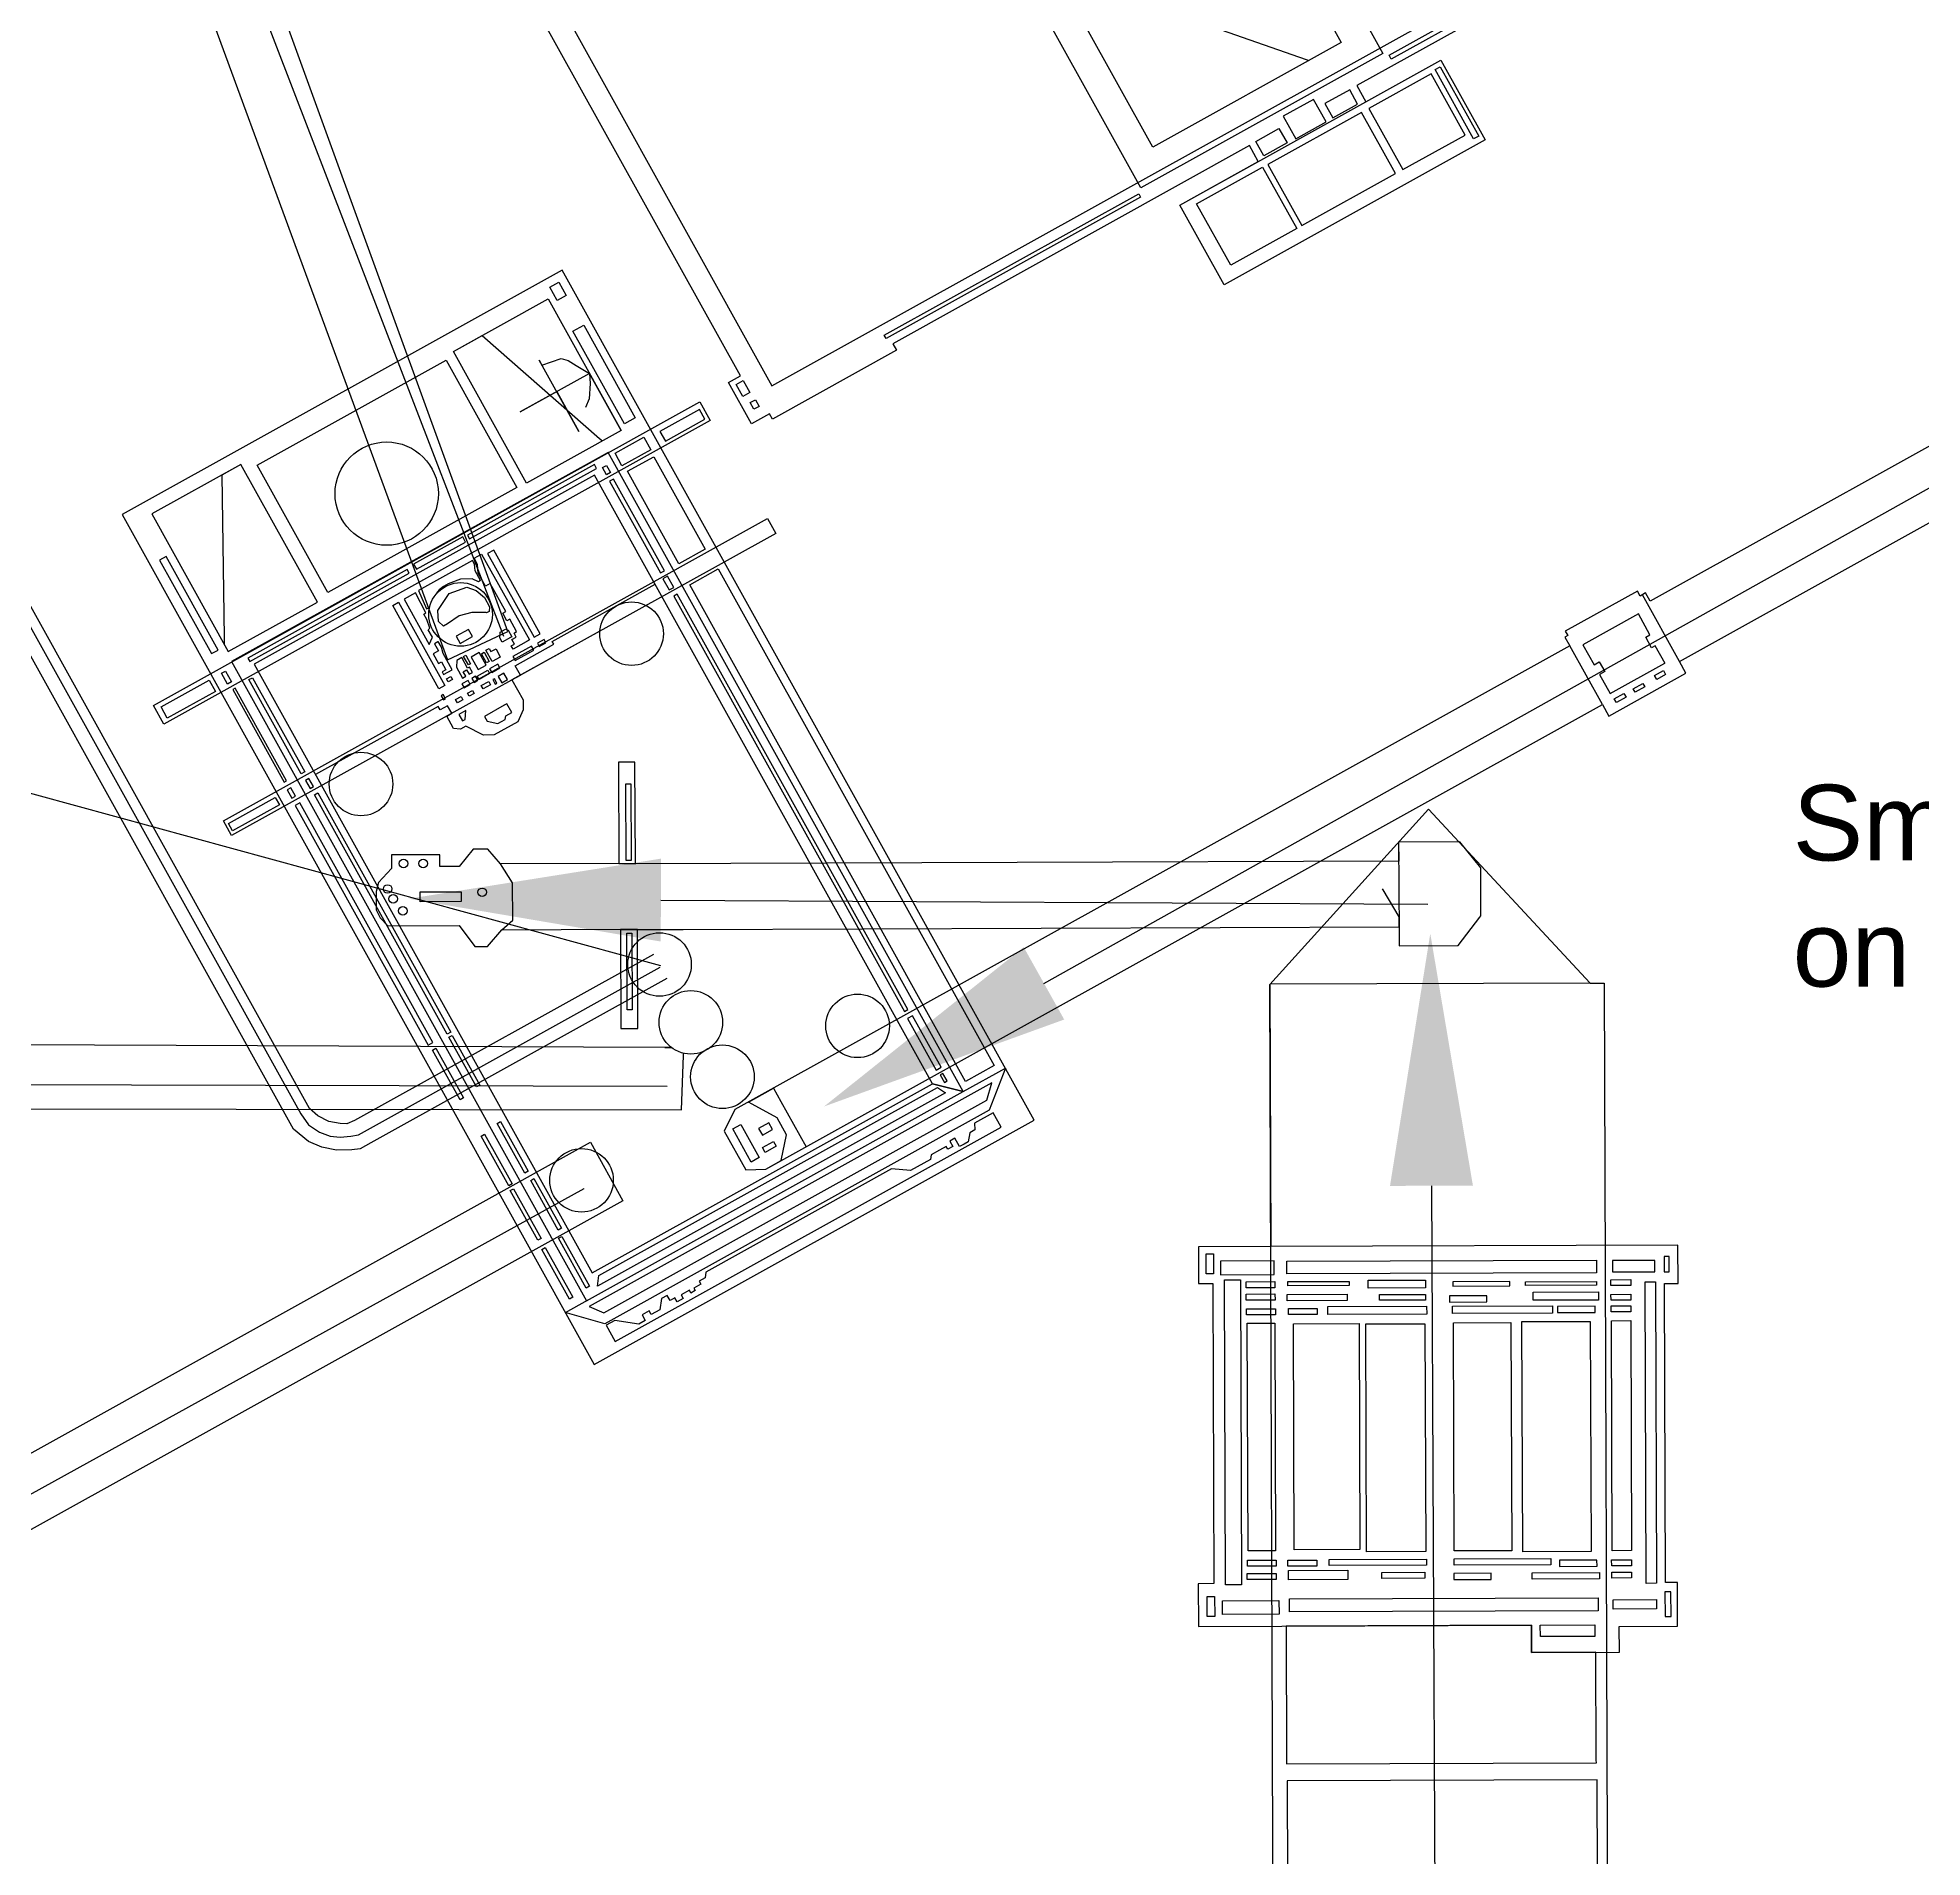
# Model space of a CAD drawing. Header units: millimetres. Extents: x 3191 to 879702, y -27549 to 222194.
# Drawn here: x 649989 to 657464, y 21768 to 28985 of the extents above; entities that cross this region are included whole.
import ezdxf
from ezdxf import colors
from ezdxf.entities.mleader import LeaderData, LeaderLine
from ezdxf.math import Vec2, Vec3

# ---------------------------------------------------------------- set-up
doc = ezdxf.new("R2010")
doc.units = ezdxf.units.MM
doc.header["$MEASUREMENT"] = 0
for name, color, linetype in [('Flow', 20, 'Continuous'), ('Granulator', 11, 'Continuous'), ('Grater', 130, 'Continuous')]:
    doc.layers.add(name, color=color, linetype=linetype)
doc.styles.get("Standard").update_dxf_attribs({"font": 'arial.ttf'})

msp = doc.modelspace()

# ---------------------------------------------------------------- linework, layer by layer
at = {"layer": 'Granulator'}
for points in [[(655059.37333, 31273.66793), (651852.35551, 29492.42945), (652901.10716, 27604.21219), (656108.12499, 29385.45066)], [(653296.03796, 30312.15971), (654255.541, 30845.08588), (655323.49955, 28922.2877), (654363.99651, 28389.36153)], [(653455.80472, 30270.76929), (654203.37846, 30685.98591), (655158.83724, 28965.73711), (654411.26351, 28550.52049)], [(655691.1289, 29084.69273), (655357.55469, 28899.41929), (655349.10524, 28914.63204), (655682.67945, 29099.90548)], [(655729.58836, 28580.10787), (654694.32204, 28005.10134), (654519.05947, 28320.65156), (655554.32579, 28895.6581)], [(655704.25178, 28594.32968), (655683.83012, 28582.9871), (655531.03589, 28858.08437), (655551.45754, 28869.42695)], [(655192.57392, 28777.68967), (655094.57504, 28723.25924), (655125.74771, 28667.13464), (655223.74658, 28721.56507)], [(655515.20486, 28841.33243), (655268.07052, 28704.06933), (655402.9766, 28461.17866), (655650.11094, 28598.44175)], [(655049.44256, 28739.58429), (654929.24055, 28672.82181), (654978.54994, 28584.04308), (655098.75195, 28650.80556)], [(655003.19997, 28239.13514), (655374.93958, 28445.60636), (655240.0335, 28688.49704), (654868.29388, 28482.02582)], [(654944.18734, 28566.95479), (654852.05831, 28515.78458), (654820.03556, 28573.43971), (654912.16459, 28624.60992)], [(654585.27708, 28326.19121), (654846.9492, 28471.52886), (654982.43184, 28227.60013), (654720.75972, 28082.26247)], [(654362.72974, 28352.35533), (653353.91193, 27792.0388), (653346.99904, 27804.48506), (654355.81685, 28364.80159)], [(652069.17175, 28063.15793), (650324.3649, 27094.05914), (652196.85165, 23722.75402), (653941.6585, 24691.85281)], [(652084.61901, 27962.41429), (652049.11224, 27942.69316), (652019.95236, 27995.19386), (652055.45913, 28014.91499)], [(651638.21013, 27740.3979), (652013.92987, 27949.07977), (652303.79245, 27427.1988), (651928.07271, 27218.51693)], [(652359.20566, 27476.46366), (652316.42298, 27452.70135), (652111.94733, 27820.84805), (652154.73001, 27844.61036)], [(650859.47336, 27288.75741), (651608.98382, 27705.04973), (651889.21688, 27200.50616), (651139.70642, 26784.21384)], [(652813.83758, 27577.19865), (652785.54794, 27561.48605), (652759.24891, 27608.83594), (652787.53855, 27624.54854)], [(652656.65608, 27466.03869), (650489.71316, 26262.47753), (650448.47751, 26336.71997), (652615.42042, 27540.28113)], [(652478.53987, 27384.68371), (652635.7819, 27472.01891), (652614.46996, 27510.38985), (652457.22792, 27423.05465)], [(652850.2208, 27522.5415), (652829.82633, 27511.21403), (652815.21576, 27537.51952), (652835.61022, 27548.847)], [(652421.29477, 27350.46907), (652306.60035, 27286.76562), (652278.86913, 27336.69409), (652393.56355, 27400.39755)], [(650795.27269, 27292.21515), (650441.39683, 27095.66579), (650744.60047, 26549.76502), (651098.47633, 26746.31438)], [(652251.50624, 27340.05607), (650757.54308, 26510.28062), (652165.53393, 23975.27376), (653659.49709, 24805.04921)], [(651702.28696, 26997.09247), (652205.46128, 27276.56502), (652197.24452, 27291.35883), (651694.0702, 27011.88628)], [(652229.2837, 27279.52405), (652245.00826, 27288.25777), (652260.92825, 27259.59474), (652245.20369, 27250.86102)], [(652635.9513, 26956.25352), (652531.59138, 26898.29005), (652327.91439, 27264.9988), (652432.27431, 27322.96228)], [(652188.6047, 24086.73812), (653537.90365, 24836.16432), (652197.41677, 27249.63414), (650848.11782, 26500.20794)], [(652273.23536, 27234.03927), (652257.30906, 27225.19351), (652459.20823, 26861.68562), (652475.13453, 26870.53139)], [(652916.44635, 27018.88585), (650758.24107, 25820.17774), (650725.49505, 25879.13509), (652883.70032, 27077.8432)], [(651491.5509, 26876.41624), (651686.2531, 26984.55753), (651674.69826, 27005.36137), (651479.99606, 26897.22007)], [(650498.17375, 26927.4586), (650472.27521, 26913.07406), (650678.46339, 26541.84405), (650704.36193, 26556.22859)], [(651798.53042, 26952.21953), (651773.77216, 26938.46833), (651957.78646, 26607.16113), (651982.54472, 26620.91234)], [(650830.76466, 26510.54514), (651462.39228, 26861.36309), (651454.66031, 26875.28406), (650823.03269, 26524.46611)], [(652487.46815, 26849.11065), (652468.72096, 26838.69811), (652493.39217, 26794.27901), (652512.13936, 26804.69156)], [(653782.41363, 24908.36211), (653669.51033, 24845.65348), (652575.61956, 26815.14114), (652688.52286, 26877.84977)], [(652525.55309, 26778.08598), (652511.60475, 26770.33881), (653426.8926, 25122.41548), (653440.84094, 25130.16265)], [(651397.20063, 26732.25741), (651420.83438, 26745.38405), (651604.22397, 26415.2016), (651580.59021, 26402.07496)], [(651705.64245, 26501.70829), (651697.2017, 26497.02014), (651678.45665, 26530.76952), (651686.89741, 26535.45767)], [(651739.74536, 26545.7041), (651708.62869, 26528.42132), (651736.34781, 26478.51463), (651767.46448, 26495.79742)], [(651779.84848, 26511.27506), (651769.15698, 26505.33679), (651749.16227, 26541.33613), (651759.85377, 26547.27439)], [(651947.94996, 26571.00351), (651874.08833, 26529.97936), (651882.84736, 26514.20922), (651956.70899, 26555.23337)], [(651997.42876, 26598.48497), (651970.89692, 26583.74868), (651978.66065, 26569.77052), (652005.19249, 26584.50681)], [(650757.7857, 26429.48173), (650742.52341, 26421.00476), (650718.38691, 26464.46114), (650733.64921, 26472.93811)], [(651781.36085, 26462.63401), (651740.14826, 26439.74375), (651732.77705, 26453.0152), (651773.98964, 26475.90545)], [(651814.23404, 26499.88588), (651781.73412, 26481.83481), (651789.79634, 26467.31924), (651822.29627, 26485.37031)], [(651838.18189, 26464.54513), (651815.23494, 26451.79996), (651829.56794, 26425.9942), (651852.5149, 26438.73937)], [(656445.63096, 26459.23319), (656410.34463, 26439.63449), (656401.43952, 26455.66762), (656436.72585, 26475.26632)], [(650693.80889, 26392.13278), (650503.26874, 26286.30317), (650478.61845, 26330.68459), (650669.15861, 26436.5142)], [(650772.34629, 26404.49369), (650762.73016, 26399.15271), (650966.84959, 26031.64737), (650976.46572, 26036.98835)], [(651048.38253, 26073.06234), (651034.32718, 26065.25574), (650826.92236, 26438.67624), (650840.97771, 26446.48285)], [(651634.1916, 26439.88249), (651617.33992, 26430.52274), (651610.77065, 26442.35035), (651627.62233, 26451.71009)], [(651696.22104, 26435.42491), (651671.88031, 26421.9056), (651680.48026, 26406.42187), (651704.821, 26419.94118)], [(651720.8537, 26384.37173), (651700.0575, 26372.82112), (651693.48823, 26384.64872), (651714.28443, 26396.19933)], [(651725.95446, 26451.93941), (651711.01846, 26443.64367), (651719.77194, 26427.88352), (651734.70794, 26436.17926)], [(651785.2719, 26418.74382), (651755.87092, 26402.41396), (651748.70442, 26415.31684), (651778.1054, 26431.6467)], [(651800.77336, 26442.36074), (651794.31934, 26438.77605), (651804.07367, 26421.21394), (651810.52769, 26424.79862)], [(656362.76118, 26410.059), (656325.06895, 26389.12403), (656317.49967, 26402.75208), (656355.1919, 26423.68706)], [(651597.52954, 26379.18734), (651589.64138, 26374.80611), (651598.59958, 26358.6774), (651606.48773, 26363.05863)], [(651675.51682, 26358.72157), (651654.004, 26346.77294), (651646.63834, 26360.0344), (651668.15116, 26371.98303)], [(656288.98095, 26369.08007), (656250.48661, 26347.69958), (656242.02682, 26362.93095), (656280.52116, 26384.31143)], [(651065.0576, 26046.52384), (651051.74256, 26039.12841), (651069.40281, 26007.33214), (651082.71785, 26014.72757)], [(650948.00642, 25941.84186), (650762.33616, 25838.71708), (650745.90818, 25868.29471), (650931.57844, 25971.41949)], [(650993.55209, 26009.71139), (650978.75731, 26001.49408), (650997.23916, 25968.21857), (651012.03394, 25976.43587)], [(651028.30863, 25950.13518), (651010.09019, 25940.01631), (651538.10268, 24989.36006), (651556.32112, 24999.47893)], [(651086.52318, 25981.80415), (651100.57766, 25989.61027), (651627.36421, 25041.16126), (651613.30974, 25033.35514)], [(653458.81308, 25105.6304), (653438.74667, 25094.48513), (653552.01106, 24890.55909), (653572.07747, 24901.70436)], [(651678.31286, 24780.0373), (651665.111, 24772.70473), (651555.61887, 24969.83905), (651568.82073, 24977.17161)], [(651743.06167, 24830.69537), (651729.85981, 24823.36281), (651620.36768, 25020.49712), (651633.56954, 25027.82968)], [(653772.7659, 24839.66347), (652176.23905, 23952.9222), (652234.75282, 23927.50718), (653753.64368, 24771.12796)], [(653590.19377, 24799.49174), (652209.62494, 24032.69765), (652214.39118, 24075.32862), (653557.59983, 24821.37216)], [(653579.13022, 24877.18838), (653568.53959, 24871.30614), (653585.25067, 24841.21879), (653595.8413, 24847.10103)], [(651934.67991, 24488.81354), (651921.47805, 24481.48098), (651811.98591, 24678.61529), (651825.18778, 24685.94786)], [(652850.85758, 24542.95804), (652819.10237, 24525.3206), (652745.86621, 24657.17812), (652777.62142, 24674.81556)], [(652889.06718, 24681.33337), (652848.35515, 24658.72113), (652863.27363, 24631.86125), (652903.98567, 24654.47348)], [(652310.16758, 24372.34202), (648094.39159, 22030.82014), (647965.74716, 22262.43707), (652181.52315, 24603.95894)], [(651871.06024, 24438.84951), (651857.85838, 24431.51695), (651748.36625, 24628.65126), (651761.56811, 24635.98383)], [(652918.53198, 24588.00108), (652874.56303, 24563.57989), (652863.71326, 24583.11428), (652907.68221, 24607.53546)], [(652067.09382, 24262.87014), (652053.89196, 24255.53757), (651944.39982, 24452.67188), (651957.60169, 24460.00445)], [(651985.75413, 24222.64324), (651972.55227, 24215.31067), (651863.06013, 24412.44498), (651876.262, 24419.77755)], [(652177.28513, 24033.37524), (652164.08327, 24026.04267), (652054.59113, 24223.17698), (652067.793, 24230.50955)], [(652112.01184, 23989.49092), (652098.80998, 23982.15836), (651989.31784, 24179.29267), (652002.5197, 24186.62523)]]:
    msp.add_lwpolyline(points, close=True, dxfattribs=at)
for points in [[(650302.08498, 30896.48011), (650047.31528, 30780.08943), (651614.38887, 26517.74175), (651853.36329, 26629.39228), (650302.08498, 30896.48011)], [(652431.51873, 25348.25233), (651269.86829, 24703.04966), (651246.04595, 24689.81828), (651215.31988, 24677.64097), (651189.07989, 24678.39817), (651143.39222, 24686.20691), (651100.47719, 24708.9461), (651067.51922, 24738.57392), (648315.817, 29692.8561), (648309.34454, 29704.50941), (648290.90467, 29730.51196), (648249.46458, 29768.42475), (648195.93959, 29789.63328), (648161.14358, 29804.21842), (648132.34559, 29808.10367), (648083.65914, 29809.77879), (648036.86829, 29802.07521), (647988.20436, 29775.04634), (644971.89152, 28099.72902)], [(644998.12929, 28052.48942), (644998.12929, 28052.48942), (648010.47042, 29725.60078), (648037.02331, 29740.34876), (648099.34854, 29757.4157), (648152.50984, 29750.6678), (648216.35249, 29727.47015), (648260.06821, 29694.63721), (648280.99244, 29671.24749), (651032.58348, 24717.16547), (651062.63672, 24672.58671), (651106.49207, 24644.3647), (651149.81775, 24628.78818), (651188.23421, 24624.46402), (651231.15809, 24628.58075), (651260.90808, 24633.99761), (652457.96442, 25298.86539)], [(652484.82301, 25253.69653), (651311.04431, 24601.7576), (651268.77388, 24578.2798), (651235.65608, 24574.07245), (651173.76462, 24572.30342), (651115.73071, 24584.01781), (651062.95632, 24606.68734), (651003.64772, 24656.44389), (648242.12135, 29628.41391), (648228.42212, 29653.07858), (648202.94654, 29677.47777), (648175.98414, 29692.58307), (648139.4896, 29706.08108), (648095.20019, 29707.77879), (648065.24729, 29697.11897), (648004.24809, 29663.23886), (645023.13327, 28007.47119)], [(653381.0505, 27770.89024), (653395.29578, 27745.24244), (652903.85413, 27472.28643), (652892.16567, 27493.33083), (652819.79869, 27453.13684), (652728.84734, 27616.88952), (652776.21486, 27643.19834), (651821.1859, 29362.67325)], [(654346.39881, 29134.10373), (655019.6763, 28898.22571), (655030.4752, 28894.4424)], [(655691.62331, 29055.50903), (655221.57783, 28794.43686), (655257.06093, 28730.55156)], [(654519.05947, 28320.65156), (654830.23582, 28493.48481), (654794.77364, 28557.33243), (653381.0505, 27770.89024)], [(659517.69603, 28490.0649), (656384.58458, 26749.87543), (656366.46249, 26782.50321), (656344.33524, 26770.21331), (656333.62168, 26789.50247), (656047.85188, 26630.78051), (656057.54511, 26613.32842), (656046.05925, 26606.94895), (656065.1906, 26572.50404), (652754.18782, 24733.51035), (652712.06305, 24648.13567), (652797.22347, 24494.80922), (652877.4438, 24497.6967), (656194.88835, 26340.26828), (656220.32115, 26294.47799), (656526.15506, 26464.34394), (656500.70915, 26510.15784), (659604.89308, 28234.28042)], [(651638.21013, 27740.3979), (651752.17803, 27803.69784), (652217.12918, 27395.56029), (652228.63881, 27385.45704)], [(652303.79245, 27427.1988), (652178.17991, 27653.35697), (651903.10778, 27500.57669), (652047.50228, 27580.77614), (652135.00588, 27423.23093), (651977.95465, 27705.99267), (651989.08218, 27685.95819), (652026.73521, 27699.72182), (652064.69184, 27711.86637), (652093.02771, 27703.77312), (652125.1059, 27684.65007), (652177.87913, 27653.18991), (652180.65041, 27613.61876), (652176.28269, 27552.80482), (652162.15512, 27518.14688)], [(650795.27269, 27292.21515), (650718.88892, 27249.79016), (650729.25931, 26606.06747), (650728.50906, 26586.62997), (650728.22419, 26579.24957)], [(651745.2868, 26831.36487), (651723.91813, 26869.83794), (651721.97209, 26896.40096), (651713.94339, 26910.85616), (651499.48265, 26791.7406), (651531.86575, 26719.81065), (651543.90126, 26726.4954)], [(651935.85992, 26594.41374), (651874.31777, 26560.23207), (651867.63757, 26572.25938), (651880.08424, 26579.1725), (651869.71856, 26597.83531), (651887.28249, 26607.59064), (651878.45236, 26623.48878), (651888.82458, 26629.24971), (651861.33563, 26678.74199), (651850.13363, 26672.52018), (651833.74498, 26702.027), (651845.78203, 26708.7126), (651784.25433, 26819.4897), (651765.66678, 26809.16583), (651736.65078, 26861.40746), (651733.81062, 26895.03979), (651719.95661, 26919.98315), (651749.99176, 26936.66524), (651939.18549, 26596.03277), (651927.83613, 26589.72912)], [(651745.2868, 26831.36487), (651737.50039, 26827.04016), (651711.92311, 26839.02344), (651665.85297, 26837.58745), (651616.68979, 26818.13823), (651598.66975, 26808.12955), (651581.4129, 26794.72172), (651570.74706, 26781.61013), (651571.54945, 26780.16546)], [(651488.24207, 26782.6436), (651442.59902, 26757.29258), (651542.22545, 26577.92091), (651554.48765, 26606.97318), (651538.09018, 26636.49589), (651544.20722, 26643.40465), (651532.8815, 26677.50051), (651521.08035, 26698.7478), (651529.13428, 26703.22111), (651488.24207, 26782.6436)], [(651768.15266, 26704.57577), (651711.3311, 26704.62251), (651661.24236, 26692.02022), (651614.75273, 26659.76034), (651598.64399, 26650.81324), (651578.6142, 26668.95359), (651575.59356, 26712.34411), (651620.87484, 26780.51401), (651690.80204, 26805.89117), (651728.28203, 26792.17494), (651760.63707, 26764.49229), (651781.13398, 26727.5888), (651780.30864, 26709.57181), (651771.30888, 26704.57318), (651768.89788, 26703.23406), (651768.15266, 26704.57577)], [(651870.00893, 26437.67468), (651903.77106, 26456.42681), (651883.21297, 26493.44047), (652036.82977, 26578.76215), (652030.26907, 26590.57432), (652437.76315, 26816.90425)], [(656500.70915, 26510.15784), (656353.45581, 26775.27905)], [(656443.77139, 26502.25694), (656404.5888, 26572.80295), (656390.15342, 26564.78526), (656366.55471, 26607.27339), (656383.39599, 26616.62735), (656337.53451, 26699.19831), (656117.79761, 26577.15228), (656161.87807, 26497.78794), (656182.72902, 26509.36896), (656204.10139, 26470.88922), (656183.25044, 26459.30821), (656225.54987, 26383.1505), (656442.88088, 26503.86026)], [(652219.14631, 26631.59219), (651870.00893, 26437.67468), (651914.12156, 26358.25241), (651915.23584, 26319.12695), (651893.65674, 26271.81292), (651799.68571, 26219.61963), (651756.80082, 26218.61708), (651687.29544, 26253.61369), (651666.47556, 26242.04993), (651638.97068, 26245.17336), (651611.72872, 26294.22095)], [(651713.64878, 26609.17548), (651697.62391, 26638.02733), (651648.84859, 26610.93659), (651664.99774, 26581.86097), (651713.64878, 26609.17548)], [(651864.35851, 26605.53093), (651831.30598, 26587.17293), (651822.01502, 26603.90078), (651824.00294, 26626.712), (651844.74739, 26638.23386), (651854.53281, 26634.6241), (651869.1217, 26608.35764), (651864.35851, 26605.53093)], [(651576.38709, 26588.54148), (651562.9624, 26581.08516), (651578.7387, 26552.68085), (651557.70742, 26540.99968), (651578.94954, 26502.75447), (651590.3603, 26509.09222), (651607.62702, 26478.00449), (651593.08398, 26469.927), (651599.17098, 26458.9677), (651633.17872, 26477.85625), (651597.52695, 26542.0452), (651590.10189, 26568.06427), (651578.17646, 26589.53533), (651576.38709, 26588.54148)], [(651823.84368, 26528.19658), (651791.20604, 26510.06901), (651766.09744, 26555.27562), (651779.51247, 26562.72658), (651786.65351, 26549.86955), (651807.12078, 26561.23745), (651823.84368, 26528.19658)], [(656194.88835, 26340.26828), (656065.1906, 26572.50404)], [(651713.3145, 26467.53056), (651701.4899, 26488.82006), (651694.0219, 26484.67219), (651671.14012, 26525.86954), (651651.22545, 26514.80855), (651650.48015, 26487.80314), (651674.28312, 26444.94726), (651687.14556, 26452.0913), (651677.08694, 26470.20126), (651690.5011, 26477.65174), (651700.32929, 26459.95664), (651713.46803, 26467.25414)], [(651611.72872, 26294.22095), (651631.42323, 26305.15966), (651614.61415, 26335.42344), (651585.35351, 26319.17153), (651577.85549, 26332.67128), (651091.2759, 26062.41576)], [(651687.18766, 26316.11472), (651659.61465, 26300.80014), (651673.98573, 26274.92585), (651684.67723, 26280.86411), (651687.18766, 26316.11472)], [(651839.84958, 26336.87283), (651761.07155, 26293.11802), (651771.38126, 26274.55597), (651814.13837, 26265.18368), (651842.83588, 26281.12282), (651845.40247, 26295.06041), (651869.59848, 26308.49934), (651850.22847, 26343.37392), (651830.53397, 26332.43522)], [(652477.05295, 24980.45864), (652492.06264, 24979.75053), (652503.3046, 24979.22017), (652477.05295, 24980.45864), (646982.48538, 25002.43204), (646970.19446, 25002.4812)], [(646360.42402, 24741.96269), (652542.96421, 24732.4576), (652550.73241, 24948.67779), (652551.02534, 24956.83125)], [(653659.49709, 24805.04921), (653537.90365, 24836.16432), (653659.49709, 24805.04921), (653827.08718, 24898.13192), (653763.2895, 24731.36532), (652238.11825, 23884.25631), (652091.00249, 23926.69176), (652082.16489, 23929.24096), (652169.43647, 23977.71325)], [(652877.4438, 24497.6967), (652938.05884, 24531.36345), (652959.52449, 24633.58458), (652921.99539, 24701.15359), (652823.32377, 24755.58108), (652808.57366, 24763.71727), (652907.58749, 24818.71143), (652936.67028, 24766.34953), (653036.74293, 24586.17446)], [(653778.82598, 24720.87293), (653704.77024, 24679.74096), (653706.38856, 24653.13498), (653686.27466, 24641.96334), (653678.95195, 24605.60787), (653663.40925, 24596.97516), (653645.124, 24586.81919), (653626.84994, 24619.72058), (653606.73604, 24608.54894), (653618.4111, 24587.52866), (653598.2972, 24576.35702), (653592.20585, 24587.32415), (653565.69209, 24572.5979), (653565.69209, 24572.5979), (653532.77847, 24554.31706), (653529.82838, 24535.93626), (653450.2871, 24491.75753), (653376.04074, 24498.35431), (652639.141, 24089.06623), (652635.88506, 24066.92803), (652612.11385, 24053.72505), (652619.22037, 24040.93017), (652591.79228, 24025.69609), (652597.37599, 24015.64294), (652597.37599, 24015.64294), (652580.00507, 24005.99481), (652573.91372, 24016.96194), (652541.0001, 23998.68109), (652548.61426, 23984.97223), (652524.84348, 23971.76949), (652516.21416, 23987.3061), (652497.01415, 23976.64205), (652485.84661, 23996.74856), (652462.99016, 23984.05366), (652456.47784, 23939.77703), (652422.65033, 23920.98859), (652414.52853, 23935.61143), (652386.18611, 23919.86952), (652398.87634, 23897.02149), (652373.27691, 23882.80308), (652278.10915, 23896.91328), (652244.28121, 23878.1246), (652279.81404, 23814.14978), (653810.29791, 24664.20952), (653778.82598, 24720.87293)]]:
    msp.add_lwpolyline(points, dxfattribs=at)
for centre, radius in [((651373.45564, 27176.3322), 204.8819), ((651666.52018, 26697.28465), 126.05026), ((652344.73871, 26620.85832), 126.05026), ((651271.46066, 26024.73935), 126.05026), ((652455.51474, 25309.03092), 126.05026), ((652579.52042, 25079.61846), 126.05026), ((653240.83273, 25065.65634), 126.05026), ((652704.95992, 24863.74579), 126.05026), ((652146.15878, 24452.99693), 126.05026)]:
    msp.add_circle(centre, radius, dxfattribs=at)
at = {"layer": 'Grater'}
for points in [[(655386.44836, 25793.98216), (655386.95083, 25719.27276), (652359.53145, 25708.65453), (652358.1171, 26111.90714), (652293.13421, 26111.67923), (652294.54533, 25709.34748), (652359.53145, 25708.65453), (652294.54533, 25709.34748), (651824.33181, 25707.69827), (651775.07656, 25766.40749), (651749.95133, 25766.31937), (651716.21364, 25766.20104), (651660.66062, 25697.92098), (651584.63954, 25697.65434), (651584.476, 25744.28041), (651392.42041, 25743.6068), (651392.60972, 25689.63232), (651341.30881, 25633.62251), (651331.61937, 25598.01987), (651331.87323, 25525.63912), (651347.31621, 25494.42104), (651377.47149, 25462.64414), (651661.32654, 25463.63972), (651722.93216, 25379.82924), (651772.60401, 25380.00346), (651829.71904, 25447.09164), (652300.84499, 25448.74404), (652302.22605, 25054.98153), (652369.65693, 25055.21804), (652368.28015, 25447.75972), (652300.84927, 25447.52322), (652549.14177, 25448.39407), (655388.7057, 25458.35341), (655388.56728, 25497.81888), (655325.64461, 25604.75024), (655323.09573, 25609.08183)], [(654890.96909, 21065.80262), (654876.36442, 25229.82001), (655504.95846, 25924.82705), (656146.22108, 25234.97818), (654877.00347, 25230.52659)], [(655388.86676, 25434.40676), (655389.04717, 25382.96784), (655623.14136, 25383.78889), (655708.95913, 25496.947), (655713.07917, 25502.37963), (655712.41077, 25692.95064), (655629.3998, 25794.83427), (655386.44836, 25793.98216), (655388.86676, 25434.40676)], [(651829.71904, 25447.09164), (651873.14041, 25484.45603), (651872.61869, 25633.20867), (651824.33181, 25707.69827)], [(654876.36442, 25229.82001), (654880.01001, 24190.40626), (654592.43847, 24189.39764), (654592.949, 24043.83793), (654649.51972, 24044.03634), (654653.69461, 22853.71003), (654592.27243, 22853.4946), (654592.86802, 22683.68275), (655913.6675, 22688.31526), (655914.04331, 22581.16453), (656262.39166, 22582.38631), (656262.03635, 22683.69118), (656492.94815, 22684.50106), (656492.34054, 22857.7406), (656445.7398, 22857.57716), (656441.57907, 24043.86536), (656495.25671, 24044.05363), (656494.72379, 24195.99919), (654880.01001, 24190.40626)], [(656146.22108, 25234.97818), (656201.38977, 25235.17167), (656216.00605, 21067.84397), (656422.70505, 21068.56893), (656422.855, 21025.81663), (656217.1797, 21025.09526), (656224.52918, 18929.64576), (656118.93198, 18929.2754), (656119.06291, 18891.94637), (656314.21187, 18892.63083), (656313.98526, 18957.24056), (656224.4335, 18956.92647)], [(656170.47155, 22153.26789), (656168.96763, 22582.05864), (655914.04331, 22581.16453), (655913.6675, 22688.31526), (654940.66, 22684.90258), (654942.57605, 22138.60758), (656171.04197, 22142.91624), (656170.47155, 22153.26789)]]:
    msp.add_lwpolyline(points, dxfattribs=at)
for points in [[(652322.60901, 25721.88907), (652321.54406, 26025.52194), (652341.6398, 26025.59242), (652342.70475, 25721.95955)], [(651506.17057, 25557.75747), (651506.03413, 25596.65948), (651668.62488, 25597.22974), (651668.76132, 25558.32773)], [(652326.68885, 25129.7263), (652325.62391, 25433.35917), (652345.71964, 25433.42965), (652346.78459, 25129.79678)], [(654623.54681, 24082.58948), (654623.27046, 24161.37954), (654652.64629, 24161.48257), (654652.92263, 24082.69251)], [(656459.93368, 24089.85205), (656459.72049, 24150.63497), (656439.66926, 24150.56464), (656439.88245, 24089.78172)], [(654893.39747, 24079.00475), (654893.20742, 24133.19053), (654679.76533, 24132.44191), (654679.95538, 24078.25613)], [(654943.37109, 24081.97387), (654943.19438, 24132.35631), (656171.50451, 24136.66442), (656171.68122, 24086.28198)], [(656402.38154, 24090.28409), (656402.2227, 24135.57194), (656234.75823, 24134.98459), (656234.91707, 24089.69673)], [(654700.0249, 22848.49614), (654695.78241, 24058.09738), (654759.56356, 24058.32108), (654763.80605, 22848.71984)], [(654781.77261, 24026.91543), (654781.68788, 24051.07365), (654896.18684, 24051.47523), (654896.27157, 24027.31702)], [(654781.94463, 23977.8712), (654781.8599, 24002.02941), (654896.35886, 24002.431), (654896.44359, 23978.27278)], [(654944.76994, 23975.01454), (654944.6806, 24000.48749), (655182.00168, 24001.31986), (655182.09102, 23975.84691)], [(654947.608, 24035.12731), (654947.55077, 24051.44409), (655189.96811, 24052.29433), (655190.02533, 24035.97755)], [(655266.46048, 24026.05633), (655266.35326, 24056.62387), (655493.48182, 24057.42049), (655493.58903, 24026.85295)], [(655310.42868, 23977.30658), (655310.35005, 23999.72747), (655493.68191, 24000.37048), (655493.76055, 23977.94958)], [(655737.18581, 23970.60966), (655737.09985, 23995.12004), (655588.10654, 23994.59746), (655588.19251, 23970.08709)], [(655827.78408, 24034.2232), (655827.72323, 24051.57297), (655602.21925, 24050.78205), (655602.2801, 24033.43227)], [(655890.02251, 24036.48404), (655889.97237, 24050.78176), (656171.62423, 24051.76962), (656171.67438, 24037.4719)], [(655919.82855, 23977.37792), (655919.71402, 24010.03495), (656178.91118, 24010.94404), (656179.02572, 23978.28702)], [(656228.83088, 24035.62981), (656228.74854, 24059.10718), (656307.32887, 24059.38279), (656307.41122, 24035.90542)], [(656229.03493, 23977.45288), (656228.95258, 24000.93025), (656307.53292, 24001.20586), (656307.61526, 23977.72848)], [(656368.5703, 22854.79439), (656364.37581, 24050.70832), (656405.74676, 24050.85342), (656409.94125, 22854.93949)], [(654783.88575, 23919.34819), (654783.80102, 23943.50641), (654898.29998, 23943.908), (654898.38472, 23919.74978)], [(654949.72301, 23920.68113), (654949.63828, 23944.83934), (655064.13724, 23945.24093), (655064.22198, 23921.08271)], [(655105.88109, 23921.55751), (655105.77388, 23952.12505), (655497.91891, 23953.50045), (655498.02612, 23922.9329)], [(655600.61222, 23925.21788), (655600.51192, 23953.81332), (655996.44021, 23955.20198), (655996.5405, 23926.60654)], [(656165.93394, 23929.24322), (656165.84797, 23953.75359), (656016.85467, 23953.23102), (656016.94063, 23928.72065)], [(656229.19607, 23931.50766), (656229.11373, 23954.98503), (656307.69407, 23955.26064), (656307.77641, 23931.78326)], [(654789.68271, 22983.5489), (654786.51496, 23886.72346), (654895.76188, 23887.10663), (654898.92963, 22983.93207)], [(654972.42419, 22987.54715), (654969.27933, 23884.195), (655230.2791, 23885.11041), (655233.42396, 22988.46257)], [(655259.73516, 22980.36114), (655256.56732, 23883.55918), (655491.30689, 23884.38249), (655494.47472, 22981.18446)], [(655606.96502, 22983.22244), (655603.79183, 23887.9465), (655832.07761, 23888.74718), (655835.2508, 22984.02312)], [(655879.06074, 22980.39687), (655875.86071, 23892.77456), (656147.03075, 23893.72565), (656150.23078, 22981.34796)], [(656233.63085, 22984.3404), (656230.43231, 23896.2955), (656307.36582, 23896.56533), (656310.56436, 22984.61023)], [(654786.80286, 22922.66122), (654786.71813, 22946.81944), (654901.21709, 22947.22103), (654901.30182, 22923.06281)], [(654947.37126, 22922.42615), (654947.28653, 22946.58437), (655061.78549, 22946.98596), (655061.87022, 22922.82774)], [(655110.73062, 22925.93382), (655110.64828, 22949.41119), (655497.38549, 22950.76762), (655497.46783, 22927.29024)], [(655607.16272, 22926.85326), (655607.07322, 22952.37317), (655990.78383, 22953.71898), (655990.87333, 22928.19907)], [(656173.5368, 22922.71207), (656173.45084, 22947.22244), (656024.45753, 22946.69987), (656024.5435, 22922.18949)], [(656231.70622, 22923.9491), (656231.62387, 22947.42648), (656310.20421, 22947.70209), (656310.28655, 22924.22471)], [(654786.18714, 22869.78737), (654786.10241, 22893.94559), (654900.60137, 22894.34717), (654900.6861, 22870.18896)], [(654949.69436, 22869.21044), (654949.56541, 22905.97601), (655185.28416, 22906.80276), (655185.41311, 22870.03719)], [(655320.10476, 22874.59471), (655320.02241, 22898.07209), (655490.42446, 22898.66975), (655490.5068, 22875.19237)], [(655754.30913, 22870.20125), (655754.22316, 22894.71163), (655605.22986, 22894.18906), (655605.31582, 22869.67868)], [(655916.56244, 22871.80335), (655916.47655, 22896.29025), (656183.84109, 22897.22799), (656183.92697, 22872.74109)], [(656231.87453, 22875.96135), (656231.79218, 22899.43873), (656310.37252, 22899.71433), (656310.45486, 22876.23696)], [(654627.84714, 22723.24791), (654627.5708, 22802.03798), (654656.94663, 22802.14101), (654657.22297, 22723.35094)], [(654953.61235, 22741.97525), (654953.43333, 22793.01506), (656178.49433, 22797.31178), (656178.67334, 22746.27197)], [(656467.28515, 22723.52484), (656466.94261, 22821.19071), (656443.01911, 22821.10681), (656443.36166, 22723.44093)], [(654688.35214, 22731.1608), (654688.16135, 22785.55787), (654912.2633, 22786.34388), (654912.45409, 22731.9468)], [(656237.40383, 22752.51172), (656237.27225, 22790.02856), (656409.25436, 22790.63176), (656409.38595, 22753.11492)], [(655948.78687, 22643.47871), (655948.62581, 22689.40046), (656164.56039, 22690.15782), (656164.72145, 22644.23607)], [(656179.45112, 20538.48229), (656174.0601, 22075.54593), (654945.12683, 22071.23563), (654950.51786, 20534.17199)]]:
    msp.add_lwpolyline(points, close=True, dxfattribs=at)
for centre in [(651440.34212, 25709.77922), (651517.61274, 25709.11113), (651377.2046, 25608.5334), (651398.86057, 25569.84773), (651752.2868, 25595.36323), (651437.15786, 25521.64919)]:
    msp.add_circle(centre, 17.00898, dxfattribs=at)

# ---------------------------------------------------------------- texts
at = {"insert": (656949.46015, 26021.72227), "char_height": 300, "attachment_point": 1}
msp.add_mtext('Smaller shreds move\\Pon to Granulator', dxfattribs=at)

# ---------------------------------------------------------------- leaders
at = {"layer": 'Flow'}
ml = msp.add_multileader_mtext('Standard', dxfattribs=at)
ml.set_content('', color=256)
ml.set_leader_properties(linetype='ByLayer', lineweight=-1)
ml.build(insert=Vec2(0, 0))
ml.multileader.update_dxf_attribs({"dogleg_length": 0.36, "arrow_head_size": 1000})
ctx = ml.context
ctx.base_point, ctx.char_height, ctx.arrow_head_size, ctx.landing_gap_size, ctx.plane_origin = Vec3(651837.16778, 26610.93678), 0.18, 1000, 0.09, Vec3(661360.67225, 34605.23759)
notes = []
notes.append((ctx, [(0, (1, 1, 0), (651836.80778, 26610.93678), (1, 0), 0.36, [(0, [(649687.84697, 32194.35999)], 0, [])])]))
ctx.mtext.insert, ctx.mtext.flow_direction = Vec3(651837.25778, 26611.02678), 5
ml = msp.add_multileader_mtext('Standard', dxfattribs=at)
ml.set_content('', color=256)
ml.set_leader_properties(linetype='ByLayer', lineweight=-1)
ml.build(insert=Vec2(0, 0))
ml.multileader.update_dxf_attribs({"dogleg_length": 0.36, "arrow_head_size": 1000})
ctx = ml.context
ctx.base_point, ctx.char_height, ctx.arrow_head_size, ctx.landing_gap_size, ctx.plane_origin = Vec3(660629.75838, 28956.70766), 0.18, 1000, 0.09, Vec3(670153.26286, 36951.00847)
notes.append((ctx, [(0, (1, 1, 0), (660629.39838, 28956.70766), (1, 0), 0.36, [(0, [(653107.60259, 24745.75849)], 0, [])])]))
ctx.mtext.insert, ctx.mtext.flow_direction = Vec3(660629.84838, 28956.79766), 5
ml = msp.add_multileader_mtext('Standard', dxfattribs=at)
ml.set_content('', color=256)
ml.set_leader_properties(linetype='ByLayer', lineweight=-1)
ml.build(insert=Vec2(0, 0))
ml.multileader.update_dxf_attribs({"dogleg_length": 0.36, "arrow_head_size": 1000})
ctx = ml.context
ctx.base_point, ctx.char_height, ctx.arrow_head_size, ctx.landing_gap_size, ctx.plane_origin = Vec3(652459.83209, 25304.99345), 0.18, 1000, 0.09, Vec3(661983.33656, 33299.29425)
notes.append((ctx, [(0, (1, 1, 0), (652459.47209, 25304.99345), (1, 0), 0.36, [(0, [(642470.88211, 28035.12093)], 0, [])])]))
ctx.mtext.insert, ctx.mtext.flow_direction = Vec3(652459.92209, 25305.08345), 5
ml = msp.add_multileader_mtext('Standard', dxfattribs=at)
ml.set_content('', color=256)
ml.set_leader_properties(linetype='ByLayer', lineweight=-1)
ml.build(insert=Vec2(0, 0))
ml.multileader.update_dxf_attribs({"dogleg_length": 0.36, "arrow_head_size": 1000})
ctx = ml.context
ctx.base_point, ctx.char_height, ctx.arrow_head_size, ctx.landing_gap_size, ctx.plane_origin = Vec3(655502.9096, 25548.39327), 0.18, 1000, 0.09, Vec3(665026.41407, 33542.69408)
notes.append((ctx, [(0, (1, 1, 0), (655502.5496, 25548.39327), (1, 0), 0.36, [(0, [(651460.99834, 25569.84773)], 0, [])])]))
ctx.mtext.insert, ctx.mtext.flow_direction = Vec3(655502.9996, 25548.48327), 5
ml = msp.add_multileader_mtext('Standard', dxfattribs=at)
ml.set_content('', color=256)
ml.set_leader_properties(linetype='ByLayer', lineweight=-1)
ml.build(insert=Vec2(0, 0))
ml.multileader.update_dxf_attribs({"dogleg_length": 0.36, "arrow_head_size": 1000})
ctx = ml.context
ctx.base_point, ctx.char_height, ctx.arrow_head_size, ctx.landing_gap_size, ctx.plane_origin = Vec3(655538.5703, 19848.29202), 0.18, 1000, 0.09, Vec3(665062.07477, 27842.59283)
notes.append((ctx, [(0, (1, 1, 0), (655538.2103, 19848.29202), (1, 0), 0.36, [(0, [(655512.27117, 25431.71523)], 0, [])])]))
ctx.mtext.insert, ctx.mtext.flow_direction = Vec3(655538.6603, 19848.38202), 5
ml = msp.add_multileader_mtext('Standard', dxfattribs=at)
ml.set_content('', color=256)
ml.set_leader_properties(linetype='ByLayer', lineweight=-1)
ml.build(insert=Vec2(0, 0))
ml.multileader.update_dxf_attribs({"dogleg_length": 0.36, "arrow_head_size": 1000})
ctx = ml.context
ctx.base_point, ctx.char_height, ctx.arrow_head_size, ctx.landing_gap_size, ctx.plane_origin = Vec3(652486.23578, 24826.25643), 0.18, 1000, 0.09, Vec3(662009.74025, 32820.55724)
notes.append((ctx, [(0, (1, 1, 0), (652485.87578, 24826.25643), (1, 0), 0.36, [(0, [(646227.56949, 24842.19724)], 0, [])])]))
ctx.mtext.insert, ctx.mtext.flow_direction = Vec3(652486.32578, 24826.34643), 5
ml = msp.add_multileader_mtext('Standard', dxfattribs=at)
ml.set_content('', color=256)
ml.set_leader_properties(linetype='ByLayer', lineweight=-1)
ml.build(insert=Vec2(0, 0))
ml.multileader.update_dxf_attribs({"dogleg_length": 0.36, "arrow_head_size": 1000})
ctx = ml.context
ctx.base_point, ctx.char_height, ctx.arrow_head_size, ctx.landing_gap_size, ctx.plane_origin = Vec3(652157.15901, 24421.0764), 0.18, 1000, 0.09, Vec3(661680.66348, 32415.37721)
notes.append((ctx, [(0, (1, 1, 0), (652156.79901, 24421.0764), (1, 0), 0.36, [(0, [(648292.31656, 22286.75829)], 0, [])])]))
ctx.mtext.insert, ctx.mtext.flow_direction = Vec3(652157.24901, 24421.1664), 5
for ctx, leaders in notes:
    for number, flags, end, landing, length, lines in leaders:
        leader = LeaderData()
        leader.index, (leader.has_last_leader_line, leader.has_dogleg_vector, leader.attachment_direction) = number, flags
        leader.last_leader_point, leader.dogleg_vector, leader.dogleg_length = Vec3(end), Vec3(landing), length
        for number, points, colour, breaks in lines:
            line = LeaderLine()
            line.index, line.vertices, line.color, line.breaks = number, Vec3.list(points), colors.encode_raw_color(colour), breaks
            leader.lines.append(line)
        ctx.leaders.append(leader)

doc.saveas('drawing.dxf')
